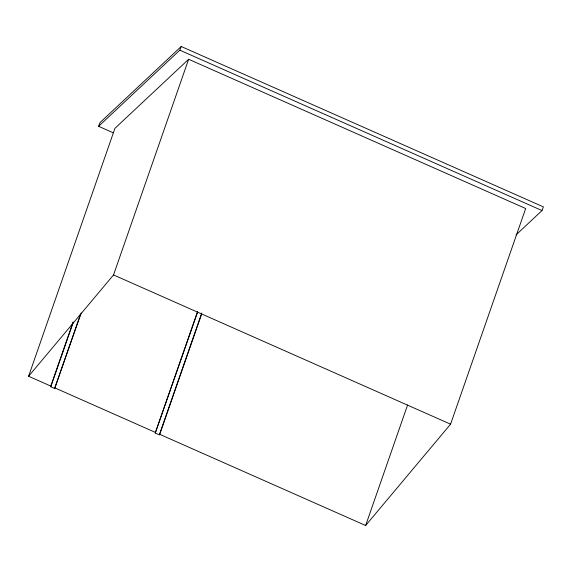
<?xml version="1.0" encoding="UTF-8"?>
<svg xmlns="http://www.w3.org/2000/svg" width="572" height="572" viewBox="0 0 572 572"><rect width="100%" height="100%" fill="white"/><g stroke="black" fill="none" stroke-linecap="round" stroke-linejoin="round"><path stroke-width="0.86" d="M73.259 322.293L51.008 386.179L28.6 376.254L114.929 128.35L188.638 59.266L525.675 208.523L450.572 424.188L365.637 525.504L159.752 434.334L159.316 434.856L155.255 433.054L197.497 311.74M81.195 313.006L54.647 388.502L50.572 386.701L73.116 321.972M54.647 388.502L80.466 314.364M28.6 376.254L113.535 274.932L188.638 59.266M155.255 433.054L197.647 312.062M159.316 434.856L201.766 312.97M159.752 434.334L201.616 314.128M365.637 525.504L407.622 404.926M113.27 132.811L98.591 126.312L99.978 122.637L181.217 46.496L543.4 206.885L542.013 210.56L516.015 234.928M98.591 126.312L179.822 50.172L181.217 46.496M50.572 386.701L51.008 386.179M179.822 50.172L542.013 210.56M113.535 274.932L450.572 424.188M55.084 387.98L155.691 432.532"/></g></svg>
